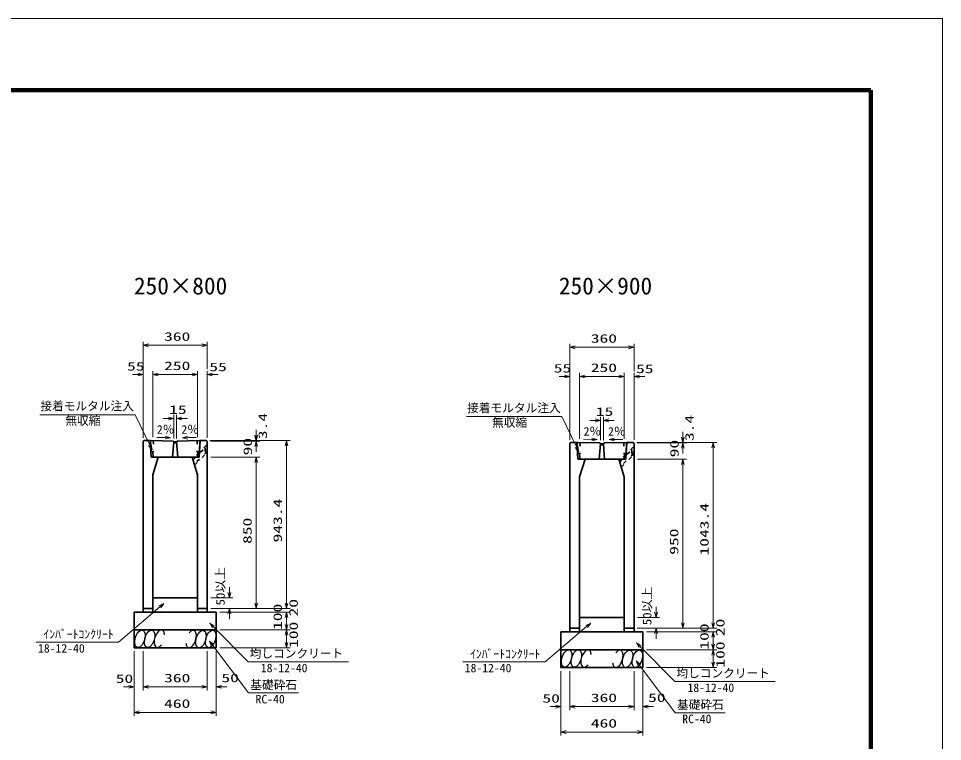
# Model space of a CAD drawing. Units: millimetres on the paper. Extents: x 0 to 841, y 0 to 594.
# Drawn here: x 581.7 to 841, y 391.1 to 594 of the extents above; entities that cross this region are included whole.
import ezdxf
from ezdxf.enums import TextEntityAlignment as Align

# ---------------------------------------------------------------- set-up
doc = ezdxf.new("R2010")
doc.units = ezdxf.units.MM
doc.linetypes.add('USER1', pattern=[3, 1, -2])
for name, color, linetype, lineweight in [('D-STR-DIM（寸法）', 7, 'Continuous', 13), ('D-STR-HTXT(均しCON-旗)', 7, 'Continuous', 13), ('D-STR-HTXT(基礎砕石-旗)', 7, 'Continuous', 13), ('D-STR-HTXT（旗上げ）', 7, 'Continuous', 13), ('D-STR-STRF(グリ)', 7, 'Continuous', 25), ('D-STR（構造物）', 1, 'Continuous', 35), ('D-TTL-LINE（区切線）', 7, 'Continuous', 18), ('D-TTL（外枠）', 2, 'Continuous', 140)]:
    doc.layers.add(name, color=color, linetype=linetype, lineweight=lineweight)
doc.layers.add('D-STR-TXT(文字)', color=7, linetype='Continuous')
doc.styles.add('ＭＳ ゴシック', font='')
doc.styles.get('ＭＳ ゴシック').set_extended_font_data('MS Gothic')

# ---------------------------------------------------------------- blocks, each defined once
blk = doc.blocks.new('_Open30')
at = {"color": 7, "linetype": 'Continuous', "lineweight": 13}
for p, q in [((-1, 0.2679), (0, 0)), ((0, 0), (-1, -0.2679)), ((0, 0), (-1, 0))]:
    blk.add_line(p, q, dxfattribs=at)

msp = doc.modelspace()

# ---------------------------------------------------------------- linework, layer by layer
at = {"layer": 'D-STR-DIM（寸法）'}
for p, q in [((616.723, 495.08), (616.723, 503.288)), ((634.723, 495.597), (634.723, 503.288)), ((618.223, 502.288), (633.223, 502.288)), ((736.441, 494.541), (736.441, 502.749)), ((737.941, 501.749), (752.941, 501.749)), ((754.441, 495.059), (754.441, 502.749)), ((615.223, 494.08), (613.723, 494.08)), ((616.723, 476.347), (616.723, 495.08)), ((619.473, 476.542), (619.473, 495.08)), ((619.473, 476.542), (619.473, 495.08)), ((620.973, 494.08), (622.473, 494.08)), ((620.973, 494.08), (630.473, 494.08)), ((630.473, 494.08), (628.973, 494.08)), ((631.973, 476.542), (631.973, 495.08)), ((631.973, 476.542), (631.973, 495.08)), ((634.723, 476.347), (634.723, 495.08)), ((636.223, 494.08), (637.723, 494.08)), ((734.941, 493.541), (733.441, 493.541)), ((736.441, 475.808), (736.441, 494.541)), ((739.191, 476.003), (739.191, 494.541)), ((739.191, 476.003), (739.191, 494.541)), ((740.691, 493.541), (742.191, 493.541)), ((740.691, 493.541), (750.191, 493.541)), ((750.191, 493.541), (748.691, 493.541)), ((751.691, 476.003), (751.691, 494.541)), ((751.691, 476.003), (751.691, 494.541)), ((754.441, 475.808), (754.441, 494.541)), ((755.941, 493.541), (757.441, 493.541)), ((625.329, 476.173), (625.329, 482.767)), ((626.12, 476.158), (626.12, 482.767)), ((745.047, 475.635), (745.047, 482.228)), ((745.838, 475.619), (745.838, 482.228)), ((623.829, 481.767), (622.329, 481.767)), ((627.62, 481.767), (629.12, 481.767)), ((743.547, 481.228), (742.047, 481.228)), ((747.338, 481.228), (748.838, 481.228)), ((648.427, 477.092), (648.427, 478.592)), ((648.427, 476.929), (648.427, 478.429)), ((768.146, 476.553), (768.146, 478.053)), ((768.146, 476.39), (768.146, 477.89)), ((620.564, 476.45), (622.925, 476.403)), ((631.584, 476.433), (629.223, 476.385)), ((635.473, 475.592), (649.427, 475.592)), ((635.639, 475.429), (649.427, 475.429)), ((635.639, 475.429), (649.427, 475.429)), ((636.473, 475.592), (657.925, 475.592)), ((740.282, 475.912), (742.644, 475.864)), ((751.302, 475.894), (748.941, 475.847)), ((755.191, 475.053), (769.146, 475.053)), ((755.357, 474.89), (769.146, 474.89)), ((755.357, 474.89), (769.146, 474.89)), ((756.191, 475.053), (777.644, 475.053)), ((648.427, 473.929), (648.427, 472.429)), ((656.925, 429.924), (656.925, 474.092)), ((768.146, 473.39), (768.146, 471.89)), ((776.644, 424.385), (776.644, 473.553)), ((635.723, 470.924), (649.427, 470.924)), ((635.723, 470.924), (649.427, 470.924)), ((648.427, 429.924), (648.427, 469.424)), ((648.427, 469.424), (648.427, 467.924)), ((755.441, 470.385), (769.146, 470.385)), ((755.441, 470.385), (769.146, 470.385)), ((768.146, 424.385), (768.146, 468.885)), ((768.146, 468.885), (768.146, 467.385)), ((640.912, 432.924), (640.912, 434.424)), ((635.723, 431.424), (641.912, 431.424)), ((656.925, 429.924), (656.925, 431.424)), ((635.723, 428.424), (657.925, 428.424)), ((635.723, 428.424), (649.427, 428.424)), ((635.723, 428.424), (657.925, 428.424)), ((635.723, 428.424), (641.912, 428.424)), ((760.63, 427.385), (760.63, 428.885)), ((638.223, 427.424), (657.925, 427.424)), ((638.223, 427.424), (657.925, 427.424)), ((640.912, 426.924), (640.912, 425.424)), ((656.925, 423.924), (656.925, 425.924)), ((656.925, 425.924), (656.925, 424.424)), ((755.441, 425.885), (761.63, 425.885)), ((776.644, 424.385), (776.644, 425.885)), ((755.362, 422.885), (777.644, 422.885)), ((755.441, 422.885), (777.644, 422.885)), ((755.441, 422.885), (769.146, 422.885)), ((755.441, 422.885), (761.63, 422.885)), ((638.223, 422.424), (657.925, 422.424)), ((638.223, 422.424), (657.925, 422.424)), ((656.925, 418.924), (656.925, 420.924)), ((757.941, 421.885), (777.644, 421.885)), ((757.941, 421.885), (777.644, 421.885)), ((760.63, 421.385), (760.63, 419.885)), ((776.644, 418.385), (776.644, 420.385)), ((776.644, 420.385), (776.644, 418.885)), ((638.223, 417.424), (657.925, 417.424)), ((614.223, 416.424), (614.223, 405.457)), ((614.223, 415.424), (614.223, 398.3)), ((616.723, 416.424), (616.723, 405.457)), ((616.723, 415.424), (616.723, 405.457)), ((634.723, 416.424), (634.723, 405.457)), ((634.723, 415.424), (634.723, 405.457)), ((637.223, 416.424), (637.223, 405.457)), ((637.223, 415.424), (637.223, 398.3)), ((757.941, 416.885), (777.644, 416.885)), ((757.941, 416.885), (777.644, 416.885)), ((776.644, 413.385), (776.644, 415.385)), ((733.941, 410.885), (733.941, 399.918)), ((733.941, 409.885), (733.941, 392.761)), ((736.441, 410.885), (736.441, 399.918)), ((736.441, 409.885), (736.441, 399.918)), ((754.441, 410.885), (754.441, 399.918)), ((754.441, 409.885), (754.441, 399.918)), ((756.941, 410.885), (756.941, 399.918)), ((756.941, 409.885), (756.941, 392.761)), ((757.941, 411.885), (777.644, 411.885)), ((612.723, 406.457), (611.223, 406.457)), ((618.223, 406.457), (619.723, 406.457)), ((618.223, 406.457), (633.223, 406.457)), ((633.223, 406.457), (631.723, 406.457)), ((638.723, 406.457), (640.223, 406.457)), ((615.723, 399.3), (635.723, 399.3)), ((732.441, 400.918), (730.941, 400.918)), ((737.941, 400.918), (739.441, 400.918)), ((737.941, 400.918), (752.941, 400.918)), ((752.941, 400.918), (751.441, 400.918)), ((758.441, 400.918), (759.941, 400.918)), ((735.441, 393.761), (755.441, 393.761))]:
    msp.add_line(p, q, dxfattribs=at)
at = {"layer": 'D-STR-HTXT(均しCON-旗)'}
for points in [[(586.73, 418.994), (609.765, 418.994), (621.421, 428.905)], [(674.371, 413.477), (646.163, 413.477), (636.44, 423.294)], [(706.448, 413.455), (729.483, 413.455), (741.14, 423.366)], [(794.089, 407.938), (765.881, 407.938), (756.158, 417.755)]]:
    msp.add_lwpolyline(points, dxfattribs=at)
at = {"layer": 'D-STR-HTXT(基礎砕石-旗)'}
for points in [[(660.345, 404.727), (646.241, 404.727), (636.237, 418.053)], [(780.063, 399.188), (765.959, 399.188), (755.955, 412.515)]]:
    msp.add_lwpolyline(points, dxfattribs=at)
at = {"layer": 'D-STR-HTXT（旗上げ）'}
for points in [[(587.75, 482.813), (614.47, 482.813), (618.564, 474.304)], [(707.468, 482.274), (734.189, 482.274), (738.282, 473.765)]]:
    msp.add_lwpolyline(points, dxfattribs=at)
at = {"layer": 'D-STR-STRF(グリ)'}
for centre, major_axis in [((615.817, 419.948), (0.79, 2.421)), ((618.539, 419.948), (0.79, 2.421)), ((632.927, 419.867), (-0.771, -2.427)), ((635.648, 419.888), (-0.771, -2.427)), ((735.536, 414.409), (0.79, 2.421)), ((738.257, 414.409), (0.79, 2.421)), ((752.645, 414.328), (-0.771, -2.427)), ((755.366, 414.349), (-0.771, -2.427))]:
    msp.add_ellipse(centre, major_axis=major_axis, ratio=0.5139, dxfattribs=at)
for centre, major_axis in [((621.279, 419.948), (0.79, 2.421)), ((630.186, 419.845), (-0.771, -2.427)), ((740.998, 414.409), (0.79, 2.421)), ((749.905, 414.306), (-0.771, -2.427))]:
    msp.add_ellipse(centre, major_axis=major_axis, ratio=0.5139, start_param=5.3575563, end_param=10.3750652, dxfattribs=at)
at = {"layer": 'D-STR（構造物）'}
for p, q in [((616.973, 475.592), (616.723, 475.347)), ((616.723, 475.347), (616.723, 427.424)), ((618.807, 475.394), (618.96, 472.547)), ((618.959, 475.552), (625.098, 475.429)), ((624.973, 470.924), (625.327, 475.175)), ((625.098, 475.429), (625.329, 475.175)), ((625.328, 475.175), (626.117, 475.175)), ((626.117, 475.175), (626.05, 474.925)), ((626.117, 475.175), (626.348, 475.429)), ((626.473, 470.924), (626.118, 475.175)), ((632.486, 475.552), (626.348, 475.429)), ((632.473, 470.924), (632.723, 475.557)), ((632.639, 475.394), (632.485, 472.547)), ((632.723, 475.557), (634.473, 475.592)), ((634.473, 475.592), (634.723, 475.347)), ((634.723, 475.347), (634.723, 427.424)), ((736.691, 475.053), (736.441, 474.808)), ((736.441, 474.808), (736.441, 421.885)), ((738.525, 474.855), (738.679, 472.008)), ((738.678, 475.013), (744.816, 474.89)), ((744.691, 470.385), (745.046, 474.636)), ((744.816, 474.89), (745.048, 474.636)), ((745.047, 474.636), (745.836, 474.636)), ((745.836, 474.636), (745.769, 474.386)), ((745.835, 474.636), (746.066, 474.89)), ((746.191, 470.385), (745.837, 474.636)), ((752.205, 475.013), (746.066, 474.89)), ((752.191, 470.385), (752.441, 475.018)), ((752.358, 474.855), (752.204, 472.008)), ((752.441, 475.018), (754.191, 475.053)), ((754.191, 475.053), (754.441, 474.808)), ((754.441, 474.808), (754.441, 421.885)), ((619.418, 472.424), (618.96, 472.547)), ((619.418, 472.424), (619.498, 470.924)), ((632.028, 472.424), (631.947, 470.924)), ((632.028, 472.424), (632.485, 472.547)), ((739.136, 471.885), (738.679, 472.008)), ((739.136, 471.885), (739.217, 470.385)), ((751.747, 471.885), (751.666, 470.385)), ((751.747, 471.885), (752.204, 472.008)), ((618.973, 470.924), (620.973, 470.924)), ((619.473, 465.924), (620.973, 470.924)), ((619.498, 470.924), (631.947, 470.924)), ((631.973, 465.924), (630.473, 470.924)), ((632.473, 470.924), (630.473, 470.924)), ((738.691, 470.385), (740.691, 470.385)), ((739.191, 465.385), (740.691, 470.385)), ((739.217, 470.385), (751.666, 470.385)), ((751.691, 465.385), (750.191, 470.385)), ((752.191, 470.385), (750.191, 470.385)), ((619.473, 465.924), (619.473, 427.424)), ((631.973, 465.924), (631.973, 427.424)), ((739.191, 465.385), (739.191, 421.885)), ((751.691, 465.385), (751.691, 421.885)), ((619.473, 431.424), (631.973, 431.424)), ((619.473, 428.424), (616.723, 428.424)), ((616.723, 428.424), (616.723, 427.424)), ((619.473, 428.424), (619.473, 427.424)), ((631.973, 428.424), (634.723, 428.424)), ((631.973, 428.424), (631.973, 427.424)), ((634.723, 428.424), (634.723, 427.424)), ((614.223, 427.424), (637.223, 427.424)), ((614.223, 427.424), (614.223, 417.424)), ((637.223, 427.424), (637.223, 417.424)), ((739.191, 425.885), (751.691, 425.885)), ((739.191, 422.885), (736.441, 422.885)), ((736.441, 422.885), (736.441, 421.885)), ((739.191, 422.885), (739.191, 421.885)), ((751.691, 422.885), (754.441, 422.885)), ((751.691, 422.885), (751.691, 421.885)), ((754.441, 422.885), (754.441, 421.885)), ((614.223, 422.424), (637.223, 422.424)), ((733.941, 421.885), (756.941, 421.885)), ((733.941, 421.885), (733.941, 411.885)), ((756.941, 421.885), (756.941, 411.885)), ((614.223, 417.424), (637.223, 417.424)), ((733.941, 416.885), (756.941, 416.885)), ((733.941, 411.885), (756.941, 411.885))]:
    msp.add_line(p, q, dxfattribs=at)
at = {"layer": 'D-STR（構造物）', "linetype": 'USER1'}
for p, q in [((619.557, 475.54), (619.709, 472.545)), ((631.889, 475.54), (631.736, 472.547)), ((739.275, 475.001), (739.428, 472.006)), ((751.607, 475.001), (751.455, 472.008)), ((619.709, 472.545), (619.418, 472.424)), ((634.473, 474.252), (630.628, 470.407)), ((630.708, 470.138), (634.648, 474.078)), ((634.648, 472.492), (631.074, 468.919)), ((631.148, 468.673), (634.648, 472.173)), ((631.733, 472.547), (632.028, 472.424)), ((634.148, 472.492), (634.148, 473.578)), ((634.648, 472.492), (634.148, 472.492)), ((634.648, 474.078), (634.4, 474.325)), ((634.4, 471.9), (634.648, 472.148)), ((634.648, 472.148), (634.648, 474.078)), ((739.428, 472.006), (739.136, 471.885)), ((754.191, 473.713), (750.346, 469.868)), ((750.427, 469.599), (754.366, 473.539)), ((754.366, 471.953), (750.793, 468.38)), ((751.451, 472.008), (751.747, 471.885)), ((753.866, 471.953), (753.866, 473.039)), ((754.366, 471.953), (753.866, 471.953)), ((754.366, 473.539), (754.119, 473.786)), ((754.366, 471.609), (754.366, 473.539)), ((750.866, 468.134), (754.366, 471.634)), ((754.119, 471.361), (754.366, 471.609))]:
    msp.add_line(p, q, dxfattribs=at)
at = {"layer": 'D-STR（構造物）'}
for points in [[(618.973, 470.924), (618.723, 475.557), (616.973, 475.592)], [(625.328, 475.175), (625.395, 474.925), (626.05, 474.925)], [(738.691, 470.385), (738.441, 475.018), (736.691, 475.053)], [(745.047, 474.636), (745.114, 474.386), (745.769, 474.386)]]:
    msp.add_lwpolyline(points, dxfattribs=at)
for centre, start, end in [((618.956, 475.402), 88.85156, 183.08978), ((632.489, 475.402), 356.91022, 91.14844), ((738.675, 474.863), 88.85156, 183.08978), ((752.208, 474.863), 356.91022, 91.14844)]:
    msp.add_arc(centre, 0.15, start, end, dxfattribs=at)
at = {"layer": 'D-TTL-LINE（区切線）'}
for p, q in [((841, 594), (0, 594)), ((841, 0), (841, 594))]:
    msp.add_line(p, q, dxfattribs=at)
at = {"layer": 'D-TTL（外枠）'}
for p, q in [((820.9, 573.9), (20.1, 573.9)), ((820.9, 20.1), (820.9, 573.9))]:
    msp.add_line(p, q, dxfattribs=at)

# ---------------------------------------------------------------- block references
at = {"layer": 'D-STR-DIM（寸法）', "xscale": 1.5, "yscale": 1.5}
for p, rotation in [((616.723, 502.288), 180), ((736.441, 501.749), 180), ((619.473, 494.08), 180), ((619.473, 494.08), 180), ((634.723, 494.08), 180), ((739.191, 493.541), 180), ((739.191, 493.541), 180), ((754.441, 493.541), 180), ((626.12, 481.767), 180), ((745.838, 481.228), 180), ((648.427, 475.592), 270), ((624.425, 476.373), 358.85424), ((627.723, 476.355), 181.14576), ((648.427, 475.429), 270), ((648.427, 475.429), 90), ((656.925, 475.592), 90), ((744.143, 475.834), 358.85424), ((747.441, 475.817), 181.14576), ((768.146, 475.053), 270), ((768.146, 474.89), 270), ((768.146, 474.89), 90), ((776.644, 475.053), 90), ((648.427, 470.924), 90), ((648.427, 470.924), 90), ((768.146, 470.385), 90), ((768.146, 470.385), 90), ((640.912, 431.424), 270), ((640.912, 428.424), 90), ((648.427, 428.424), 270), ((656.925, 428.424), 270), ((656.925, 428.424), 270), ((656.925, 427.424), 90), ((656.925, 427.424), 90), ((760.63, 425.885), 270), ((656.925, 422.424), 270), ((760.63, 422.885), 90), ((768.146, 422.885), 270), ((776.644, 422.885), 270), ((776.644, 422.885), 270), ((656.925, 422.424), 90), ((776.644, 421.885), 90), ((776.644, 421.885), 90), ((656.925, 417.424), 270), ((776.644, 416.885), 270), ((776.644, 416.885), 90), ((776.644, 411.885), 270), ((616.723, 406.457), 180), ((616.723, 406.457), 180), ((637.223, 406.457), 180), ((614.223, 399.3), 180), ((736.441, 400.918), 180), ((736.441, 400.918), 180), ((756.941, 400.918), 180), ((733.941, 393.761), 180)]:
    msp.add_blockref('_Open30', p, dxfattribs=dict(at, rotation=rotation))
for p in [(634.723, 502.288), (754.441, 501.749), (616.723, 494.08), (631.973, 494.08), (631.973, 494.08), (736.441, 493.541), (751.691, 493.541), (751.691, 493.541), (625.329, 481.767), (745.047, 481.228), (614.223, 406.457), (634.723, 406.457), (634.723, 406.457), (637.223, 399.3), (733.941, 400.918), (754.441, 400.918), (754.441, 400.918), (756.941, 393.761)]:
    msp.add_blockref('_Open30', p, dxfattribs=at)
at = {"layer": 'D-STR-HTXT(均しCON-旗)', "xscale": 1.5, "yscale": 1.5}
for p, rotation in [((622.564, 429.876), 40.37163), ((635.384, 424.359), 134.72505), ((742.282, 424.337), 40.37163), ((755.103, 418.821), 134.72505)]:
    msp.add_blockref('_Open30', p, dxfattribs=dict(at, rotation=rotation))
at = {"layer": 'D-STR-HTXT(基礎砕石-旗)', "xscale": 1.5, "yscale": 1.5, "rotation": 126.89552}
for p in [(635.336, 419.253), (755.055, 413.714)]:
    msp.add_blockref('_Open30', p, dxfattribs=at)
at = {"layer": 'D-STR-HTXT（旗上げ）', "xscale": 1.5, "yscale": 1.5, "rotation": 295.69073}
for p in [(619.214, 472.952), (738.933, 472.413)]:
    msp.add_blockref('_Open30', p, dxfattribs=at)

# ---------------------------------------------------------------- texts
at = {"layer": 'D-STR-DIM（寸法）', "style": 'ＭＳ ゴシック', "width": 1.5}
for s, p in [('360', (622.598, 502.826)), ('360', (742.316, 502.287)), ('55', (612.204, 494.473)), ('250', (622.598, 494.617)), ('55', (635.288, 494.303)), ('55', (731.922, 493.935)), ('250', (742.316, 494.078)), ('55', (755.006, 493.764)), ('15', (624.012, 482.305)), ('15', (743.73, 481.766)), ('50', (609.025, 406.824)), ('360', (622.598, 406.995)), ('50', (638.675, 407.032)), ('360', (742.316, 401.456)), ('50', (758.393, 401.493)), ('460', (622.598, 399.837)), ('50', (728.743, 401.285)), ('460', (742.316, 394.299))]:
    msp.add_text(s, height=2.405, dxfattribs=at).set_placement(p, align=Align.BOTTOM_LEFT)
at = {"layer": 'D-STR-DIM（寸法）', "style": 'ＭＳ ゴシック'}
for s, width, p in [('3.4', 1.5, (652.191, 475.954)), ('3.4', 1.5, (771.909, 475.415)), ('90', 1.5, (647.984, 471.399)), ('90', 1.5, (767.702, 470.86)), ('943.4', 1.5, (656.388, 446.974)), ('1043.4', 1.5, (776.106, 443.31)), ('850', 1.5, (647.89, 446.549)), ('950', 1.5, (767.608, 443.51)), ('50以上', 1.1, (640.33, 429.288)), ('50以上', 1.1, (760.048, 423.749)), ('20', 1.5, (660.84, 426.206)), ('100', 1.5, (656.388, 422.424)), ('20', 1.5, (780.558, 420.667)), ('100', 1.5, (660.86, 417.369)), ('100', 1.5, (776.106, 416.885)), ('100', 1.5, (780.579, 411.83))]:
    msp.add_text(s, height=2.405, rotation=90, dxfattribs=dict(at, width=width)).set_placement(p, align=Align.BOTTOM_LEFT)
for rotation, p in [(0.01, (620.571, 476.749)), (359.99, (627.44, 476.746)), (0.01, (740.289, 476.21)), (359.99, (747.159, 476.207))]:
    msp.add_text('2％', height=2.405, rotation=rotation, dxfattribs=at).set_placement(p, align=Align.BOTTOM_LEFT)
at = {"layer": 'D-STR-HTXT(均しCON-旗)', "style": 'ＭＳ ゴシック'}
for s, p in [('ｲﾝﾊﾞｰﾄｺﾝｸﾘｰﾄ', (588.74, 419.278)), ('18-12-40', (587.231, 415.344)), ('均しコンクリート', (646.611, 413.888)), ('ｲﾝﾊﾞｰﾄｺﾝｸﾘｰﾄ', (708.458, 413.739)), ('18-12-40', (649.744, 409.827)), ('18-12-40', (706.949, 409.805)), ('均しコンクリート', (766.329, 408.349)), ('18-12-40', (769.462, 404.288))]:
    msp.add_text(s, height=2.405, dxfattribs=at).set_placement(p, align=Align.BOTTOM_LEFT)
at = {"layer": 'D-STR-HTXT(基礎砕石-旗)', "style": 'ＭＳ ゴシック'}
for s, p in [('基礎砕石', (646.776, 405.064)), ('RC-40', (648.264, 401.077)), ('基礎砕石', (766.494, 399.525)), ('RC-40', (767.982, 395.539))]:
    msp.add_text(s, height=2.405, dxfattribs=at).set_placement(p, align=Align.BOTTOM_LEFT)
at = {"layer": 'D-STR-HTXT（旗上げ）', "style": 'ＭＳ ゴシック'}
for s, p in [('接着モルタル注入', (587.895, 483.317)), ('接着モルタル注入', (707.613, 482.778)), ('無収縮', (594.899, 479.239)), ('無収縮', (714.618, 478.701))]:
    msp.add_text(s, height=2.405, dxfattribs=at).set_placement(p, align=Align.BOTTOM_LEFT)
at = {"layer": 'D-STR-TXT(文字)', "style": 'ＭＳ ゴシック'}
for s, p in [('250×800', (614.141, 515.111)), ('250×900', (733.361, 515.111))]:
    msp.add_text(s, height=4.811, dxfattribs=at).set_placement(p, align=Align.BOTTOM_LEFT)

doc.saveas('drawing.dxf')
